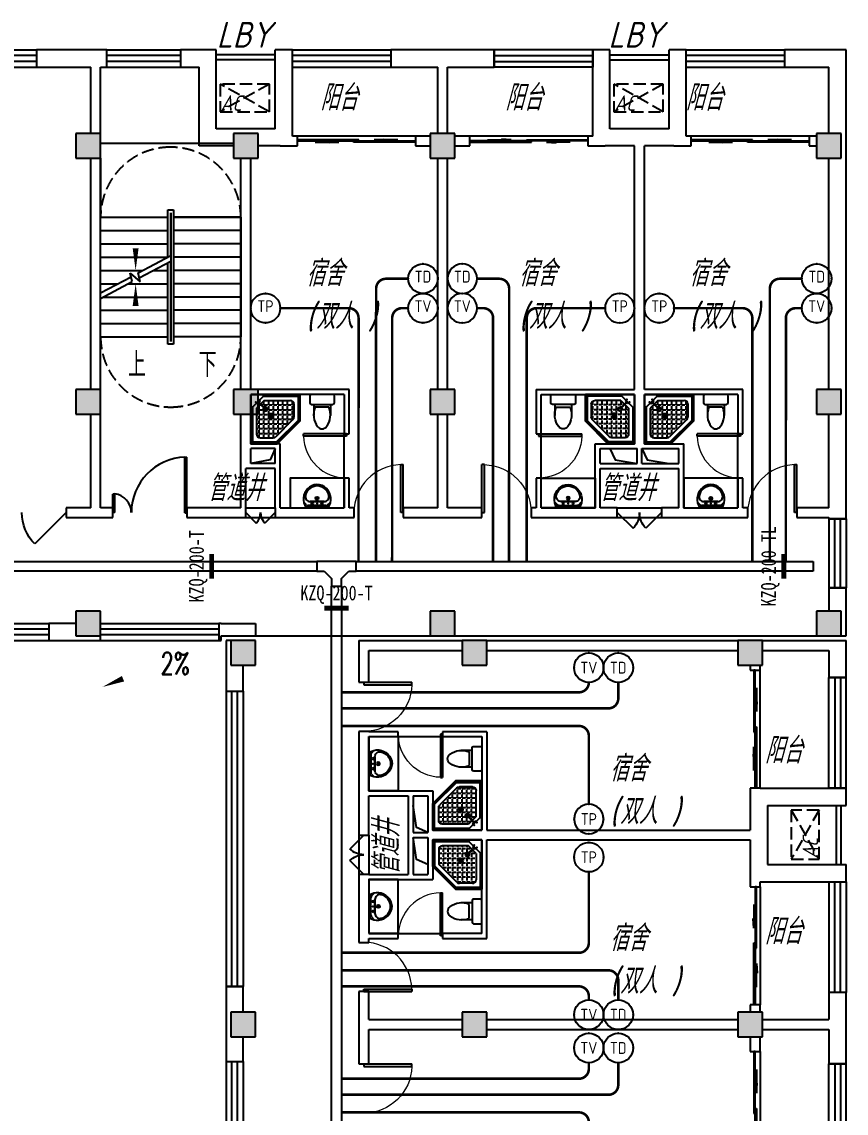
# Model space of a CAD drawing. Extents: x 0 to 2972856, y -1269770 to 0.
# Drawn here: x 2765306 to 2782056, y -1034156 to -1011985 of the extents above; entities that cross this region are included whole.
import ezdxf
from ezdxf.enums import TextEntityAlignment as Align

# ---------------------------------------------------------------- set-up
doc = ezdxf.new("R2010")
doc.units = 0
doc.header["$LTSCALE"] = 1000
doc.header["$PDSIZE"] = 50
doc.linetypes.add('DASH', pattern=[0.35, 0.25, -0.1])
for name, color, linetype in [('1-建筑底图', 8, 'Continuous'), ('CABLETRAY_PDS', 4, 'Continuous'), ('EQUIP-通讯', 3, 'Continuous'), ('PUB_TEXT', 7, 'Continuous'), ('WIRE-综合布线', 4, 'Continuous'), ('抗震支吊架', 2, 'Continuous'), ('洁具', 251, 'Continuous'), ('空调外机', 251, 'Continuous')]:
    doc.layers.add(name, color=color, linetype=linetype)
doc.styles.add('_TCH_DIM', font='SIMPLEX', dxfattribs={"bigfont": 'GBCBIG'})
doc.styles.add('_TEL_ATTDEF', font='GBENOR', dxfattribs={"width": 0.8, "height": 3, "bigfont": 'GBCBIG'})
doc.styles.add('_TEL_DIM', font='SIMPLEX', dxfattribs={"width": 0.8, "height": 3.5, "bigfont": 'HZTXT'})
doc.styles.add('kzcad', font='', dxfattribs={"width": 0.8})
doc.styles.get("Standard").update_dxf_attribs({"font": 'gbeitc.shx', "bigfont": 'gbcbig.shx'})
doc.styles.get('kzcad').set_extended_font_data('SimSun')
doc.linetypes.add('JIEDI', pattern='A,1.25,-0.25,0.25,-0.25,0.625,["/",Standard,S=0.6,R=0,X=0,Y=-0.3],0.625,-0.25,0.25,-0.25', length=4)

# ---------------------------------------------------------------- blocks, each defined once
blk = doc.blocks.new('$equip$00003204')
at = {"const_width": 0.05}
blk.add_lwpolyline([(0, 0.5, -1), (0, -0.5, -1), (0, 0.5, 0.021884)], format="xyb", dxfattribs=at)
blk.add_circle((0, 0), 0.5)
for p in [(0, 0.5), (-0.5, 0), (0.5, 0), (0, -0.5)]:
    blk.add_point(p)
at = {"color": 7, "style": '_TEL_ATTDEF'}
blk.add_attdef('$TEXT$', text='', height=0.4, dxfattribs=at).set_placement((0, 0), align=Align.MIDDLE_CENTER)
at = {"color": 7, "style": '_TEL_DIM', "flags": 1}
for tag in ['A', 'REMARK']:
    blk.add_attdef(tag, text='', height=0.00002, dxfattribs=at).set_placement((0, 0), align=Align.MIDDLE_CENTER)
blk = doc.blocks.new('$equip$00003209')
at = {"const_width": 0.05}
blk.add_lwpolyline([(0, 0.5, -1), (0, -0.5, -1), (0, 0.5, 0.021884)], format="xyb", dxfattribs=at)
blk.add_circle((0, 0), 0.5)
for p in [(0, 0.5), (-0.5, 0), (0.5, 0), (0, -0.5)]:
    blk.add_point(p)
at = {"color": 7, "style": '_TEL_ATTDEF'}
blk.add_attdef('$TEXT$', text='', height=0.4, dxfattribs=at).set_placement((0, 0), align=Align.MIDDLE_CENTER)
at = {"color": 7, "style": '_TEL_DIM', "flags": 1}
for tag in ['A', 'REMARK']:
    blk.add_attdef(tag, text='', height=0.00002, dxfattribs=at).set_placement((0, 0), align=Align.MIDDLE_CENTER)
blk = doc.blocks.new('$equip$00003208')
at = {"const_width": 0.05}
blk.add_lwpolyline([(0, 0.5, -1), (0, -0.5, -1), (0, 0.5, 0.021884)], format="xyb", dxfattribs=at)
blk.add_circle((0, 0), 0.5)
for p in [(0, 0.5), (-0.5, 0), (0.5, 0), (0, -0.5)]:
    blk.add_point(p)
at = {"color": 7, "style": '_TEL_ATTDEF'}
blk.add_attdef('$TEXT$', text='', height=0.4, dxfattribs=at).set_placement((0, 0), align=Align.MIDDLE_CENTER)
at = {"color": 7, "style": '_TEL_DIM', "flags": 1}
for tag in ['A', 'REMARK']:
    blk.add_attdef(tag, text='', height=0.00002, dxfattribs=at).set_placement((0, 0), align=Align.MIDDLE_CENTER)
blk = doc.blocks.new('1F平面-CAD导入_dwg_Drawing4_t3_dwg_$plan$00001613-474159-1F-927810-1F')
at = {"layer": '洁具'}
for p, q in [((-30, 250), (-170, 250)), ((-200, 170), (-430, 170)), ((-260, -140), (-260, 140)), ((-200, -170), (-200, -220)), ((-170, -250), (-30, -250))]:
    blk.add_line(p, q, dxfattribs=at)
for points in [[(-200, 220), (-200, 170), (-200, -170), (-430, -170)], [(0, -220), (0, 220)]]:
    blk.add_lwpolyline(points, dxfattribs=at)
for centre, radius, start, end in [((-170, 220), 30, 90, 180), ((-30, 220), 30, 0, 90), ((-590, 0), 110, 123.4509, 236.5491), ((-413, -227), 398, 67.4505, 126.6381), ((-413, 227), 398, 233.3619, 292.5495), ((-170, -220), 30, 180, 270), ((-30, -220), 30, 270, 0)]:
    blk.add_arc(centre, radius, start, end, dxfattribs=at)
blk = doc.blocks.new('$lvtry$00000169')
at = {"color": 0}
for p, q in [((259, -36), (259, 0)), ((259, -36), (36, -259)), ((276, -120), (120, -276)), ((144, -151), (291, -298)), ((151, -144), (298, -291)), ((183, -213), (205, -213)), ((220, -213), (243, -213)), ((259, -24), (976, -24)), ((259, -36), (964, -36)), ((270, -213), (270, -143)), ((270, -213), (340, -213)), ((276, -120), (808, -120)), ((366, -213), (366, -143)), ((366, -213), (436, -213)), ((462, -213), (462, -143)), ((462, -213), (532, -213)), ((558, -213), (558, -143)), ((558, -213), (628, -213)), ((655, -213), (655, -143)), ((655, -213), (725, -213)), ((751, -213), (751, -143)), ((751, -213), (821, -213)), ((847, -213), (847, -143)), ((847, -213), (880, -213)), ((880, -192), (880, -460)), ((964, -36), (976, -24)), ((964, -36), (964, -525)), ((976, -24), (976, -530)), ((36, -259), (0, -259)), ((24, -259), (24, -976)), ((36, -259), (36, -964)), ((120, -276), (120, -808)), ((120, -309), (147, -309)), ((120, -405), (147, -405)), ((173, -309), (173, -239)), ((173, -309), (243, -309)), ((173, -405), (173, -335)), ((173, -405), (243, -405)), ((173, -501), (173, -431)), ((270, -263), (270, -239)), ((270, -405), (270, -335)), ((270, -405), (340, -405)), ((270, -501), (270, -431)), ((334, -309), (340, -309)), ((366, -309), (366, -239)), ((366, -309), (436, -309)), ((366, -405), (366, -335)), ((366, -405), (379, -405)), ((366, -501), (366, -431)), ((462, -309), (462, -239)), ((462, -309), (532, -309)), ((462, -405), (462, -335)), ((462, -405), (532, -405)), ((462, -501), (462, -431)), ((558, -309), (558, -239)), ((558, -309), (628, -309)), ((558, -405), (558, -335)), ((558, -405), (628, -405)), ((558, -501), (558, -431)), ((655, -309), (655, -239)), ((655, -309), (725, -309)), ((655, -405), (655, -335)), ((655, -405), (725, -405)), ((655, -501), (655, -431)), ((751, -309), (751, -239)), ((751, -309), (821, -309)), ((751, -405), (751, -335)), ((751, -405), (821, -405)), ((751, -501), (751, -431)), ((847, -309), (847, -239)), ((847, -309), (880, -309)), ((847, -405), (847, -335)), ((847, -405), (880, -405)), ((847, -501), (847, -431)), ((120, -501), (147, -501)), ((120, -598), (147, -598)), ((173, -501), (243, -501)), ((173, -598), (173, -528)), ((173, -598), (243, -598)), ((173, -694), (173, -624)), ((270, -501), (340, -501)), ((270, -598), (270, -528)), ((270, -598), (340, -598)), ((270, -694), (270, -624)), ((366, -501), (436, -501)), ((366, -598), (366, -528)), ((366, -598), (436, -598)), ((366, -694), (366, -624)), ((462, -501), (532, -501)), ((462, -598), (462, -528)), ((462, -598), (532, -598)), ((462, -694), (462, -624)), ((859, -511), (511, -859)), ((964, -525), (525, -964)), ((976, -530), (530, -976)), ((558, -501), (628, -501)), ((558, -598), (558, -528)), ((558, -598), (628, -598)), ((558, -694), (558, -624)), ((655, -501), (725, -501)), ((655, -598), (655, -528)), ((655, -598), (725, -598)), ((655, -694), (655, -624)), ((751, -501), (821, -501)), ((751, -598), (751, -528)), ((751, -598), (773, -598)), ((847, -501), (867, -501)), ((964, -525), (976, -530)), ((120, -694), (147, -694)), ((120, -790), (147, -790)), ((173, -694), (243, -694)), ((173, -790), (173, -720)), ((173, -790), (243, -790)), ((173, -878), (173, -816)), ((192, -880), (460, -880)), ((270, -694), (340, -694)), ((270, -790), (270, -720)), ((270, -790), (340, -790)), ((270, -880), (270, -816)), ((366, -694), (436, -694)), ((366, -790), (366, -720)), ((366, -790), (436, -790)), ((366, -880), (366, -816)), ((462, -694), (532, -694)), ((462, -790), (462, -720)), ((462, -790), (532, -790)), ((462, -880), (462, -816)), ((558, -694), (628, -694)), ((558, -790), (558, -720)), ((558, -790), (580, -790)), ((655, -694), (676, -694)), ((36, -964), (24, -976)), ((24, -976), (530, -976)), ((36, -964), (525, -964)), ((525, -964), (530, -976))]:
    blk.add_line(p, q, dxfattribs=at)
blk.add_lwpolyline([(0, 0), (0, -1000), (540, -1000), (1000, -540), (1000, 0)], close=True)
for points in [[(0, 0), (0, -1000)], [(0, 0), (1000, 0)], [(1000, 0), (1000, -540)], [(136, -190), (148, -178), (132, -162), (121, -174)], [(190, -136), (178, -148), (162, -132), (174, -121)], [(1000, -540), (540, -1000)], [(0, -1000), (540, -1000)]]:
    blk.add_lwpolyline(points, close=True, dxfattribs=at)
for radius in [43.8, 31.1]:
    blk.add_circle((416, -428), radius, dxfattribs=at)
for centre, radius, start, end in [((808, -192), 72, 0, 90), ((296, -296), 40.6, 142.583, 128.4197), ((296, -296), 28.6, 145.828, 125.6599), ((808, -460), 72, 315, 0), ((192, -808), 72, 180, 270), ((460, -808), 72, 270, 315)]:
    blk.add_arc(centre, radius, start, end, dxfattribs=at)
for p in [(103, -156, 0), (156, -102, 0), (416, -428, 0)]:
    blk.add_point(p, dxfattribs=at)
blk = doc.blocks.new('$lvtry$00000178')
at = {"color": 0}
for p, q in [((-238, 0), (238, 0)), ((-214, -36), (-272, -91)), ((-180, -23), (180, -23)), ((-142, -105), (140, -105)), ((140, -105), (-142, -105)), ((216, -37), (268, -91))]:
    blk.add_line(p, q, dxfattribs=at)
blk.add_lwpolyline([(-104, -430, 0.224698), (110, -425, 0.348046), (269, -79), (239, 0), (-241, 0), (-271, -79, 0.356844)], format="xyb", close=True, dxfattribs=at)
for centre, radius in [((-100, -65), 16.3), ((1, -172), 31.6), ((100, -65), 16.3)]:
    blk.add_circle(centre, radius, dxfattribs=at)
at = {"color": 0, "lineweight": 13}
blk.add_circle((1, -172), 23, dxfattribs=at)
at = {"color": 0}
for centre, radius, start, end in [((-142, -205), 100, 90, 190.5602), ((-180, -73), 50, 90, 133.181), ((140, -205), 100, 349.4398, 90), ((180, -73), 50, 44.5607, 90), ((-1, -179), 243, 190.5602, 349.4398)]:
    blk.add_arc(centre, radius, start, end, dxfattribs=at)
for p in [(0, -65), (1, -172)]:
    blk.add_point(p, dxfattribs=at)
blk = doc.blocks.new('A$C70365C93')
at = {"layer": '洁具'}
blk.add_lwpolyline([(-1900, 2300), (-1900, 1700), (-800, 1700), (-800, 2300)], close=True, dxfattribs=at)
blk.add_blockref('$lvtry$00000178', (-1350, 2280), dxfattribs=at)
at = {"layer": '洁具', "rotation": 180}
blk.add_blockref('$lvtry$00000169', (0, 0), dxfattribs=at)
at = {"layer": '洁具', "extrusion": (0, 0, -1), "xscale": -1, "zscale": -1, "rotation": 90}
blk.add_blockref('1F平面-CAD导入_dwg_Drawing4_t3_dwg_$plan$00001613-474159-1F-927810-1F', (1450, 0), dxfattribs=at)
blk = doc.blocks.new('A$Cf5a72a1b')
at = {"layer": '空调外机', "linetype": 'DASH'}
for p, q in [((1000, 563), (0, 0)), ((1000, 0), (0, 563))]:
    blk.add_line(p, q, dxfattribs=at)
blk.add_lwpolyline([(1000, 563), (0, 563), (0, 0), (1000, 0)], close=True, dxfattribs=at)
at = {"layer": 'PUB_TEXT'}
blk.add_text('AC', height=315, dxfattribs=at).set_placement((5, 18))
blk = doc.blocks.new('$WINLIB2D$00000001')
at = {"color": 0}
for points in [[(-0.5, 0.5), (-0.5, -0.5)], [(-0.5, 0.5), (0.5, 0.5)], [(0.5, -0.5), (0.5, 0.5)], [(0.5, 0.1667), (-0.5, 0.1667)], [(0.5, -0.1667), (-0.5, -0.1667)], [(-0.5, -0.5), (0.5, -0.5)]]:
    blk.add_lwpolyline(points, dxfattribs=at)
blk = doc.blocks.new('$TCHSYS$WIN2D')
for p, q in [((-0.5, 0.5), (0.5, 0.5)), ((-0.5, 0.5), (-0.5, -0.5)), ((0.5, 0.5), (0.5, -0.5)), ((0.5, 0.1667), (-0.5, 0.1667)), ((0.5, -0.1667), (-0.5, -0.1667)), ((-0.5, -0.5), (0.5, -0.5))]:
    blk.add_line(p, q)
blk = doc.blocks.new('$DorLib2D$00000131')
at = {"color": 0, "linetype": 'Continuous'}
for p, q in [((0.15, 0.125), (0.2319, 0.1973)), ((0.2319, 0.1973), (0.2319, 0.125)), ((-0.5, 0.125), (-0.5, 0)), ((0.0192, 0.125), (-0.5, 0.125)), ((0.0192, 0), (0.0192, 0.125)), ((0.35, 0.125), (0.15, 0.125)), ((-0.5, 0), (0.0192, 0)), ((-0.024, 0), (0.5, 0)), ((-0.024, -0.125), (-0.024, 0)), ((0.5, 0), (0.5, -0.125)), ((-0.35, -0.125), (-0.15, -0.125)), ((-0.2319, -0.1973), (-0.2319, -0.125)), ((-0.15, -0.125), (-0.2319, -0.1973)), ((0.5, -0.125), (-0.024, -0.125))]:
    blk.add_line(p, q, dxfattribs=at)
blk = doc.blocks.new('$DorLib2D$00000225')
at = {"color": 0}
for p, q in [((0.475, -0.001), (0.475, 0.752)), ((0.475, 0.752), (0.5, 0.752)), ((0.5, -0.001), (0.5, 0.752)), ((-0.5, 0), (-0.5, 0.252)), ((-0.475, 0.252), (-0.5, 0.252)), ((-0.475, 0), (-0.475, 0.252)), ((-0.475, 0), (-0.5, 0)), ((0.475, -0.001), (0.5, -0.001))]:
    blk.add_line(p, q, dxfattribs=at)
for centre, radius, start, end in [((0.505, -0.002), 0.755, 92.2493, 179.7238), ((-0.501, 0.003), 0.251, 359.7899, 84.0974)]:
    blk.add_arc(centre, radius, start, end, dxfattribs=at)
blk = doc.blocks.new('$DorLib2D$00000116')
at = {"color": 0}
for p, q in [((-0.5, 0), (-0.146, 0.354)), ((0.5, 0), (0.146, 0.354))]:
    blk.add_line(p, q, dxfattribs=at)
for centre, start, end in [((-0.5, 0), 0, 45), ((0.5, 0), 135, 180)]:
    blk.add_arc(centre, 0.5, start, end, dxfattribs=at)
blk = doc.blocks.new('$DorLib2D$00000001')
for p, q in [((0.45, 0.975), (0.5, 0.975)), ((0.45, 0), (0.45, 0.975)), ((0.5, 0), (0.5, 0.975)), ((0.5, 0), (0.45, 0))]:
    blk.add_line(p, q)
at = {"lineweight": 13}
blk.add_arc((0.475, 0), 0.975, 91.4693, 180, dxfattribs=at)
blk = doc.blocks.new('$DorLib2D$00000114')
at = {"color": 0}
blk.add_line((0.5, 0), (-0.207, 0.707), dxfattribs=at)
blk.add_arc((0.5, 0), 1, 135, 180, dxfattribs=at)
blk = doc.blocks.new('1-二层建筑底图')
at = {"layer": '1-建筑底图'}
for points in [[(90950, 75700), (90950, 75200), (91450, 75200), (91450, 75700)], [(94150, 75700), (94150, 75200), (94650, 75200), (94650, 75700)], [(98150, 75700), (98150, 75200), (98650, 75200), (98650, 75700)], [(106000, 75700), (106000, 75200), (106500, 75200), (106500, 75700)], [(90950, 70500), (90950, 70000), (91450, 70000), (91450, 70500)], [(94150, 70500), (94150, 70000), (94650, 70000), (94650, 70500)], [(98150, 70500), (98150, 70000), (98650, 70000), (98650, 70500)], [(106000, 70500), (106000, 70000), (106500, 70000), (106500, 70500)], [(90950, 66000), (90950, 65500), (91450, 65500), (91450, 66000)], [(98150, 66000), (98150, 65500), (98650, 65500), (98650, 66000)], [(106000, 66000), (106000, 65500), (106500, 65500), (106500, 66000)], [(94100, 65400), (94100, 64900), (94600, 64900), (94600, 65400)], [(98800, 65400), (98800, 64900), (99300, 64900), (99300, 65400)], [(104400, 65400), (104400, 64900), (104900, 64900), (104900, 65400)], [(94100, 57850), (94100, 57350), (94600, 57350), (94600, 57850)], [(98800, 57850), (98800, 57350), (99300, 57350), (99300, 57850)], [(104400, 57850), (104400, 57350), (104900, 57350), (104900, 57850)]]:
    blk.add_hatch(color=256, dxfattribs=at).paths.add_polyline_path(points)
for p, q in [((91350, 77400), (90150, 77400)), ((90150, 77400), (90150, 77050)), ((91575, 77400), (91350, 77400)), ((91575, 77050), (91575, 77400)), ((93800, 77400), (93075, 77400)), ((93075, 77400), (93075, 77050)), ((93800, 75800), (93800, 77400)), ((95350, 77400), (95000, 77400)), ((95000, 75800), (95000, 77400)), ((95350, 77050), (95350, 77400)), ((98400, 77400), (97350, 77400)), ((97350, 77400), (97350, 77050)), ((99450, 77400), (98400, 77400)), ((99450, 77050), (99450, 77400)), ((101800, 77400), (101450, 77400)), ((101450, 77400), (101450, 77050)), ((101800, 75800), (101800, 77400)), ((103000, 75800), (103000, 77400)), ((103350, 77400), (103000, 77400)), ((103350, 77050), (103350, 77400)), ((106600, 77400), (105350, 77400)), ((105350, 77400), (105350, 77050)), ((106600, 75600), (106600, 77400)), ((90150, 77050), (91250, 77050)), ((91250, 75700), (91250, 77050)), ((91450, 75700), (91450, 77050)), ((91450, 77050), (91575, 77050)), ((93075, 77050), (93450, 77050)), ((93450, 75450), (93450, 77050)), ((95350, 75650), (95350, 77050)), ((97350, 77050), (98300, 77050)), ((98300, 75700), (98300, 77050)), ((98500, 77050), (99450, 77050)), ((98500, 75700), (98500, 77050)), ((101450, 75650), (101450, 77050)), ((103350, 75650), (103350, 77050)), ((105350, 77050), (106250, 77050)), ((106250, 75700), (106250, 77050)), ((90950, 75700), (90950, 75200)), ((91450, 75700), (90950, 75700)), ((91450, 75200), (91450, 75700)), ((94400, 75800), (93800, 75800)), ((94150, 75700), (94150, 75200)), ((94650, 75700), (94150, 75700)), ((95000, 75800), (94400, 75800)), ((94650, 75200), (94650, 75700)), ((95450, 75650), (95350, 75650)), ((97850, 75650), (95450, 75650)), ((95450, 75450), (95450, 75650)), ((98150, 75650), (97850, 75650)), ((97850, 75650), (97850, 75450)), ((98150, 75700), (98150, 75200)), ((98650, 75700), (98150, 75700)), ((98650, 75200), (98650, 75700)), ((98950, 75650), (98650, 75650)), ((98950, 75450), (98950, 75650)), ((101350, 75650), (98950, 75650)), ((101450, 75650), (101350, 75650)), ((101350, 75650), (101350, 75450)), ((102400, 75800), (101800, 75800)), ((103000, 75800), (102400, 75800)), ((103450, 75650), (103350, 75650)), ((105850, 75650), (103450, 75650)), ((103450, 75450), (103450, 75650)), ((106000, 75650), (105850, 75650)), ((105850, 75650), (105850, 75450)), ((106000, 75700), (106000, 75200)), ((106500, 75700), (106000, 75700)), ((106500, 75200), (106500, 75700)), ((94150, 75500), (91450, 75500)), ((94150, 75450), (93450, 75450)), ((95100, 75450), (94650, 75450)), ((95100, 75450), (95450, 75450)), ((97850, 75450), (98150, 75450)), ((98650, 75450), (98950, 75450)), ((101350, 75450), (101700, 75450)), ((102300, 75450), (101700, 75450)), ((102300, 70500), (102300, 75450)), ((103100, 75450), (102500, 75450)), ((102500, 70500), (102500, 75450)), ((103100, 75450), (103450, 75450)), ((105850, 75450), (106000, 75450)), ((106600, 70250), (106600, 75600)), ((90950, 75200), (91450, 75200)), ((91250, 70500), (91250, 75200)), ((91450, 70500), (91450, 75200)), ((91450, 75200), (91450, 74000)), ((94150, 75200), (94650, 75200)), ((94300, 70500), (94300, 75200)), ((94300, 74000), (94300, 75200)), ((94500, 70500), (94500, 75200)), ((98150, 75200), (98650, 75200)), ((98300, 70500), (98300, 75200)), ((98500, 70500), (98500, 75200)), ((106000, 75200), (106500, 75200)), ((106250, 70500), (106250, 75200)), ((92815, 73189.4), (92815, 74150)), ((92815, 74150), (92935, 74150)), ((92875, 73221.4), (92875, 74090)), ((92875, 74090), (92875, 74090)), ((92875, 74090), (92875, 73221.4)), ((92935, 74150), (92935, 71420)), ((91450, 72461.9), (91450, 74000)), ((91450, 74000), (92815, 74000)), ((91450, 74000), (92815, 74000)), ((92875, 73221.4), (92875, 74000)), ((92875, 74000), (92875, 71570)), ((94300, 74000), (92935, 74000)), ((92935, 74000), (94300, 74000)), ((94300, 74000), (94300, 71570)), ((91450, 73730), (92815, 73730)), ((94300, 73730), (92935, 73730)), ((91450, 73460), (92815, 73460)), ((94300, 73460), (92935, 73460)), ((91450, 73190), (92815, 73190)), ((92212.5, 72868.3), (92875, 73221.4)), ((94300, 73190), (92935, 73190)), ((92235.9, 72767.4), (92875, 73108.1)), ((92815, 71420), (92815, 73076.1)), ((92875, 71570), (92875, 73108.1)), ((92875, 71480), (92875, 73108.1)), ((92875, 73108.1), (92875, 71480)), ((91450, 72920), (92309.5, 72920)), ((91450, 72461.9), (92071.5, 72793.2)), ((92094.9, 72692.3), (92054.6, 72866.1)), ((92054.6, 72866.1), (92254.7, 72686.4)), ((92254.7, 72686.4), (92212.5, 72868.3)), ((92522.1, 72920), (92815, 72920)), ((94300, 72920), (92935, 72920)), ((91450, 72348.6), (92094.9, 72692.3)), ((91450, 72650), (91802.9, 72650)), ((92015.5, 72650), (92815, 72650)), ((94300, 72650), (92935, 72650)), ((91450, 71570), (91450, 72348.6)), ((91508.9, 72380), (92815, 72380)), ((94300, 72380), (92935, 72380)), ((91450, 72110), (92815, 72110)), ((94300, 72110), (92935, 72110)), ((91450, 71840), (92815, 71840)), ((94300, 71840), (92935, 71840)), ((91450, 71570), (92815, 71570)), ((92935, 71420), (92815, 71420)), ((92875, 71570), (92875, 71570)), ((92875, 71480), (92875, 71480)), ((94300, 71570), (92935, 71570)), ((90950, 70500), (90950, 70000)), ((91450, 70500), (90950, 70500)), ((91450, 70000), (91450, 70500)), ((94150, 70500), (94150, 70000)), ((94650, 70500), (94150, 70500)), ((94650, 70000), (94650, 70500)), ((96500, 70500), (94650, 70500)), ((96400, 70400), (94650, 70400)), ((96400, 70400), (96400, 69600)), ((96500, 69600), (96500, 70500)), ((98150, 70500), (98150, 70000)), ((98650, 70500), (98150, 70500)), ((98650, 70000), (98650, 70500)), ((100300, 70500), (102300, 70500)), ((100300, 70500), (100300, 69600)), ((100400, 70400), (102300, 70400)), ((100400, 69600), (100400, 70400)), ((102300, 69400), (102300, 70400)), ((104500, 70500), (102500, 70500)), ((102500, 69400), (102500, 70400)), ((104400, 70400), (102500, 70400)), ((104400, 70400), (104400, 69600)), ((104500, 69600), (104500, 70500)), ((106000, 70500), (106000, 70000)), ((106500, 70500), (106000, 70500)), ((106500, 70000), (106500, 70500)), ((106600, 68000), (106600, 70250)), ((90950, 70000), (91450, 70000)), ((91250, 68100), (91250, 70000)), ((91450, 68100), (91450, 70000)), ((94150, 70000), (94650, 70000)), ((94300, 69300), (94300, 70000)), ((94500, 69400), (94500, 70000)), ((98150, 70000), (98650, 70000)), ((98300, 68100), (98300, 70000)), ((98500, 68100), (98500, 70000)), ((106000, 70000), (106500, 70000)), ((106250, 68100), (106250, 70000)), ((95100, 69400), (94500, 69400)), ((95100, 68900), (95100, 69400)), ((96400, 68700), (96400, 69600)), ((96400, 69600), (96500, 69600)), ((100300, 69600), (100400, 69600)), ((100400, 68700), (100400, 69600)), ((101500, 69400), (102300, 69400)), ((101500, 68900), (101500, 69400)), ((102500, 69400), (103300, 69400)), ((103300, 68900), (103300, 69400)), ((104400, 68700), (104400, 69600)), ((104400, 69600), (104500, 69600)), ((94300, 68900), (94300, 69300)), ((94500, 69000), (94500, 69300)), ((95000, 69300), (94500, 69300)), ((95000, 69000), (95000, 69300)), ((101600, 69300), (102350, 69300)), ((101600, 69000), (101600, 69300)), ((102350, 69000), (102350, 69300)), ((102450, 69300), (103200, 69300)), ((102450, 69000), (102450, 69300)), ((103200, 69000), (103200, 69300)), ((95000, 69000), (94500, 69000)), ((101600, 69000), (102350, 69000)), ((102450, 69000), (103200, 69000)), ((94300, 68100), (94300, 68900)), ((94400, 68100), (94400, 68900)), ((95000, 68900), (94400, 68900)), ((95000, 68100), (95000, 68900)), ((95100, 68100), (95100, 68900)), ((101500, 68100), (101500, 68900)), ((101600, 68900), (102400, 68900)), ((101600, 68100), (101600, 68900)), ((102400, 68900), (103200, 68900)), ((103200, 68100), (103200, 68900)), ((103300, 68100), (103300, 68900)), ((96500, 68700), (96400, 68700)), ((96400, 68700), (96400, 68100)), ((96500, 68100), (96500, 68700)), ((100400, 68700), (100300, 68700)), ((100300, 68700), (100300, 68100)), ((100400, 68100), (100400, 68700)), ((104500, 68700), (104400, 68700)), ((104400, 68700), (104400, 68100)), ((104500, 68100), (104500, 68700)), ((91250, 68100), (90750, 68100)), ((90750, 68100), (90750, 67900)), ((91700, 68100), (91450, 68100)), ((91700, 67900), (91700, 68100)), ((94300, 68100), (93200, 68100)), ((93200, 68100), (93200, 67900)), ((94400, 67900), (94400, 68100)), ((94400, 68100), (95000, 68100)), ((95000, 68100), (95000, 67900)), ((95100, 68100), (96400, 68100)), ((96600, 68100), (96500, 68100)), ((96600, 67900), (96600, 68100)), ((98300, 68100), (97600, 68100)), ((97600, 68100), (97600, 67900)), ((99200, 68100), (98500, 68100)), ((99200, 67900), (99200, 68100)), ((100300, 68100), (100200, 68100)), ((100200, 68100), (100200, 67900)), ((100400, 68100), (101500, 68100)), ((101950, 68100), (101600, 68100)), ((101950, 68100), (102850, 68100)), ((101950, 67900), (101950, 68100)), ((103200, 68100), (102850, 68100)), ((102850, 68100), (102850, 67900)), ((103300, 68100), (104400, 68100)), ((104600, 68100), (104500, 68100)), ((104600, 67900), (104600, 68100)), ((106250, 68100), (105600, 68100)), ((105600, 68100), (105600, 67900)), ((90750, 67900), (91350, 67900)), ((91350, 67900), (91700, 67900)), ((93200, 67900), (94400, 67900)), ((94400, 67900), (95000, 67900)), ((95000, 67900), (95100, 67900)), ((95100, 67900), (96500, 67900)), ((96500, 67900), (96600, 67900)), ((97600, 67900), (98400, 67900)), ((98400, 67900), (99200, 67900)), ((100200, 67900), (100300, 67900)), ((100300, 67900), (101500, 67900)), ((101500, 67900), (101950, 67900)), ((101950, 67900), (102850, 67900)), ((102850, 67900), (103300, 67900)), ((103300, 67900), (104500, 67900)), ((104500, 67900), (104600, 67900)), ((105600, 67900), (106250, 67900)), ((106250, 67900), (106250, 67875)), ((106250, 67875), (106600, 67875)), ((106600, 67875), (106600, 68000)), ((106600, 66475), (106250, 66475)), ((106250, 66475), (106250, 66000)), ((106600, 65500), (106600, 66475)), ((90950, 66000), (90950, 65500)), ((91450, 66000), (90950, 66000)), ((91450, 65500), (91450, 66000)), ((98150, 66000), (98150, 65500)), ((98650, 66000), (98150, 66000)), ((98650, 65500), (98650, 66000)), ((106000, 66000), (106000, 65500)), ((106500, 66000), (106000, 66000)), ((106500, 65500), (106500, 66000)), ((90950, 65750), (90400, 65750)), ((90400, 65750), (90400, 65400)), ((93900, 65750), (93850, 65750)), ((93850, 65750), (93850, 65400)), ((93900, 65750), (94600, 65750)), ((94600, 65750), (94600, 65500)), ((90950, 65500), (91450, 65500)), ((91450, 65400), (91450, 65500)), ((93900, 65400), (93900, 65500)), ((93900, 65500), (94600, 65500)), ((94600, 65500), (106000, 65500)), ((98150, 65500), (98650, 65500)), ((106000, 65500), (106500, 65500)), ((106500, 65500), (106600, 65500)), ((90400, 65400), (91200, 65400)), ((91200, 65400), (91450, 65400)), ((93850, 65400), (93900, 65400)), ((94000, 65400), (94000, 64375)), ((94100, 65400), (94000, 65400)), ((94100, 65400), (94100, 64900)), ((94600, 65400), (94100, 65400)), ((94600, 64900), (94600, 65400)), ((96700, 65400), (96700, 64554.3)), ((96700, 65400), (98800, 65400)), ((96900, 64554.3), (96900, 65200)), ((96900, 65200), (98800, 65200)), ((98800, 65400), (98800, 64900)), ((99300, 65400), (98800, 65400)), ((99300, 65400), (104400, 65400)), ((99300, 64900), (99300, 65400)), ((99300, 65200), (104400, 65200)), ((104400, 65400), (104400, 64900)), ((104900, 65400), (104400, 65400)), ((104900, 64900), (104900, 65400)), ((104900, 65400), (106600, 65400)), ((104900, 65200), (106250, 65200)), ((106250, 65200), (106250, 64650)), ((106600, 64650), (106600, 65400)), ((94100, 64900), (94600, 64900)), ((94350, 64375), (94350, 64900)), ((98800, 64900), (99300, 64900)), ((104400, 64900), (104900, 64900)), ((104650, 64900), (104650, 64800)), ((104650, 64800), (104850, 64800)), ((104850, 64800), (104850, 64900)), ((104850, 62400), (104850, 64800)), ((96700, 64554.3), (96900, 64554.3)), ((106250, 64650), (106600, 64650)), ((94000, 64375), (94350, 64375)), ((96900, 63554.3), (96700, 63554.3)), ((96700, 63554.3), (96700, 63550)), ((96700, 63550), (96700, 62350)), ((96900, 63550), (96900, 63554.3)), ((97500, 63550), (96900, 63550)), ((96900, 63450), (96900, 62350)), ((96900, 63450), (97500, 63450)), ((97500, 63450), (97500, 63550)), ((97500, 63450), (98400, 63450)), ((99300, 63550), (98400, 63550)), ((98400, 63550), (98400, 63450)), ((98400, 63450), (99200, 63450)), ((99200, 63450), (99200, 61550)), ((99300, 63550), (99300, 61550)), ((96700, 62350), (96700, 61450)), ((96900, 62350), (97700, 62350)), ((97700, 62350), (98200, 62350)), ((98200, 62350), (98200, 61550)), ((104850, 62400), (104650, 62400)), ((104650, 62400), (104650, 62150)), ((104850, 62400), (106250, 62400)), ((106600, 62400), (106250, 62400)), ((106600, 62050), (106600, 62400)), ((96900, 61450), (96900, 62250)), ((96900, 62250), (97700, 62250)), ((97700, 62250), (97700, 61450)), ((97800, 62250), (98100, 62250)), ((97800, 62250), (97800, 61500)), ((98100, 62250), (98100, 61500)), ((104650, 62150), (104650, 61550)), ((105000, 62050), (106600, 62050)), ((105000, 62050), (105000, 61450)), ((96700, 61450), (96700, 60650)), ((96700, 61450), (96900, 61450)), ((96900, 61450), (96900, 60650)), ((97700, 61450), (97700, 60650)), ((97800, 61500), (98100, 61500)), ((98200, 61550), (99200, 61550)), ((99300, 61550), (104650, 61550)), ((105000, 61450), (105000, 60850)), ((97800, 61400), (97800, 60650)), ((97800, 61400), (98100, 61400)), ((98100, 61400), (98100, 60650)), ((98200, 61350), (98200, 60550)), ((98200, 61350), (99200, 61350)), ((99200, 59450), (99200, 61350)), ((99300, 59350), (99300, 61350)), ((99300, 61350), (104650, 61350)), ((104650, 61350), (104650, 60750)), ((104650, 60750), (104650, 60400)), ((105000, 60850), (106600, 60850)), ((106600, 60500), (106600, 60850)), ((96900, 60650), (96700, 60650)), ((96700, 60650), (96700, 60550)), ((96700, 60550), (96700, 59350)), ((96900, 60650), (97700, 60650)), ((96900, 60550), (96900, 59450)), ((96900, 60550), (97700, 60550)), ((97700, 60550), (98200, 60550)), ((97800, 60650), (98100, 60650)), ((104650, 60400), (104850, 60400)), ((104850, 60400), (104850, 60500)), ((104850, 60500), (106250, 60500)), ((104850, 60400), (104850, 58000)), ((106250, 60500), (106600, 60500)), ((97500, 59450), (96900, 59450)), ((97500, 59450), (98400, 59450)), ((97500, 59350), (97500, 59450)), ((99200, 59450), (98400, 59450)), ((98400, 59450), (98400, 59350)), ((96700, 59350), (96700, 59270.4)), ((96700, 59270.4), (96900, 59270.4)), ((96900, 59350), (97500, 59350)), ((96900, 59270.4), (96900, 59350)), ((98400, 59350), (99300, 59350)), ((94350, 58375), (94000, 58375)), ((94000, 58375), (94000, 57600)), ((94350, 57850), (94350, 58375)), ((96900, 58270.4), (96700, 58270.4)), ((96700, 58270.4), (96700, 57600)), ((96900, 57700), (96900, 58270.4)), ((106600, 58250), (106250, 58250)), ((106250, 58250), (106250, 57700)), ((106600, 57600), (106600, 58250)), ((104850, 58000), (104650, 58000)), ((104650, 58000), (104650, 57850)), ((104850, 57850), (104850, 58000)), ((94100, 57850), (94100, 57350)), ((94600, 57850), (94100, 57850)), ((94600, 57350), (94600, 57850)), ((96900, 57700), (98800, 57700)), ((98800, 57850), (98800, 57350)), ((99300, 57850), (98800, 57850)), ((99300, 57350), (99300, 57850)), ((99300, 57700), (104400, 57700)), ((104400, 57850), (104400, 57350)), ((104900, 57850), (104400, 57850)), ((104900, 57350), (104900, 57850)), ((104900, 57700), (106250, 57700)), ((94000, 57600), (94000, 56850)), ((96700, 57600), (96700, 56800)), ((96900, 56800), (96900, 57500)), ((96900, 57500), (98800, 57500)), ((99300, 57500), (104400, 57500)), ((104900, 57500), (106250, 57500)), ((106250, 57500), (106250, 56800)), ((106600, 56800), (106600, 57600)), ((94100, 57350), (94600, 57350)), ((94350, 56850), (94350, 57350)), ((98800, 57350), (99300, 57350)), ((104400, 57350), (104900, 57350)), ((104650, 57350), (104650, 57050)), ((104850, 57050), (104850, 57350)), ((104650, 57050), (104850, 57050)), ((104850, 57050), (104850, 54650)), ((94000, 56850), (94350, 56850)), ((96700, 56800), (96900, 56800)), ((106250, 56800), (106600, 56800))]:
    blk.add_line(p, q, dxfattribs=at)
at = {"layer": '1-建筑底图', "color": 9, "linetype": 'DASH'}
for p, q in [((92875, 75425), (92875, 75425)), ((92875, 70145), (92875, 70145))]:
    blk.add_line(p, q, dxfattribs=at)
at = {"layer": '1-建筑底图'}
for points in [[(95000, 77300), (93800, 77300)], [(95000, 77200), (93800, 77200)], [(101800, 77300), (103000, 77300)], [(101800, 77200), (103000, 77200)], [(95000, 69300), (94896.4, 69069.7), (94500, 69000)], [(101800, 69300), (101903.6, 69069.7), (102350, 69000)], [(102450, 69300), (102553.6, 69069.7), (103000, 69000)], [(98100, 61500), (97869.7, 61603.6), (97800, 62050)], [(106400, 60850), (106400, 62050)], [(106500, 60850), (106500, 62050)], [(98100, 60850), (97869.7, 60953.6), (97800, 61400)]]:
    blk.add_lwpolyline(points, dxfattribs=at)
at = {"layer": '1-建筑底图', "color": 9, "linetype": 'DASH'}
for points in [[(91450, 74000, -0.4142136), (92875, 75425)], [(94300, 74000, 0.4142136), (92875, 75425)], [(91450, 71570, 0.4142136), (92875, 70145)], [(94300, 71570, -0.4142136), (92875, 70145)]]:
    blk.add_lwpolyline(points, format="xyb", dxfattribs=at)
at = {"layer": '1-建筑底图'}
for points in [[(93587.5, 71435, 0, 0, 0), (93587.5, 74750, 0, 0, 0), (92162.5, 74750, 0, 0, 0), (92162.5, 72920, 0, 120, 0), (92162.5, 73370, 0, 0, 0)], [(92162.5, 71435, 0, 0, 0), (92162.5, 72650, 0, 120, 0), (92162.5, 72200, 0, 0, 0)], [(92522.5, 64874.7, 0, 0, 0), (91488.5, 64458.2, 0, 120, 0), (91905.9, 64626.3, 0, 0, 0)]]:
    blk.add_lwpolyline(points, format="xyseb", dxfattribs=at)
for name, p, xscale, yscale, zscale, rotation in [('$WINLIB2D$00000001', (89150, 77225), -2000, 350, -2000, 180), ('$WINLIB2D$00000001', (92325, 77225), -1500.092589734973, 350, -1500.092589734973, 180), ('$WINLIB2D$00000001', (96350, 77225), -2000, 350, -2000, 180), ('$WINLIB2D$00000001', (100450, 77225), 2000, 350, 2000, 180), ('$WINLIB2D$00000001', (104350, 77225), -2000, 350, -2000, 180), ('$DorLib2D$00000131', (96650, 75550), -2400, -200, -2400, 180), ('$DorLib2D$00000131', (100150, 75550), 2400, -200, 2400, 180), ('$DorLib2D$00000131', (104650, 75550), -2400, -200, -2400, 180), ('$DorLib2D$00000001', (96450, 69150), 900, 900, 900, 90), ('$DorLib2D$00000001', (100350, 69150), 900, -900, 900, 90), ('$DorLib2D$00000001', (104450, 69150), 900, 900, 900, 90), ('$WINLIB2D$00000001', (106425, 67175), -1400, -350, -1400, 90.00000000000529), ('$DorLib2D$00000131', (104750, 63600), 2400, -200, 2400, 90), ('$DorLib2D$00000001', (96800, 64054.3), -1000, 1000, -1000, 269.9999999999923), ('$WINLIB2D$00000001', (106425, 63525), 2249.999999993481, 350, 2249.999999993481, 90), ('$TCHSYS$WIN2D', (94175, 61375), 6000, -350, 6000, 269.9999999999709), ('$DorLib2D$00000116', (96800, 61050), 800, -800, 200, 269.9999999999926), ('$DorLib2D$00000131', (104750, 59200), 2400, 200, 2400, 270), ('$WINLIB2D$00000001', (106425, 59375), -2249.999999993481, 350, -2249.999999993481, 90), ('$DorLib2D$00000001', (96800, 58770.4), 1000, 1000, 1000, 269.9999999999923), ('$DorLib2D$00000131', (104750, 55850), -2400, 200, -2400, 270), ('$TCHSYS$WIN2D', (94175, 53600), 6500, -350, 6500, 269.9999999999716), ('$DorLib2D$00000001', (96800, 56300), -1000, 1000, -1000, 270.000000000007), ('$WINLIB2D$00000001', (106425, 55675), 2249.999999993481, 350, 2249.999999993481, 90)]:
    blk.add_blockref(name, p, dxfattribs=dict(at, xscale=xscale, yscale=yscale, zscale=zscale, rotation=rotation))
for p in [(93880, 76143.8), (101880, 76143.8)]:
    blk.add_blockref('A$Cf5a72a1b', p, dxfattribs=at)
for name, p, rotation in [('A$C70365C93', (94500, 70400), 180), ('A$C70365C93', (102500, 70400), 180), ('A$Cf5a72a1b', (106048.1, 60958.8), 90), ('A$C70365C93', (99200, 61350), 89.99999999999997)]:
    blk.add_blockref(name, p, dxfattribs=dict(at, rotation=rotation))
at = {"layer": '1-建筑底图', "xscale": -1}
for p, rotation in [((102300, 70400), 180), ((99200, 61550), 89.99999999992463)]:
    blk.add_blockref('A$C70365C93', p, dxfattribs=dict(at, rotation=rotation))
at = {"layer": '1-建筑底图'}
for name, p, xscale, yscale, zscale in [('$DorLib2D$00000225', (92450, 68000), 1500, 1500, 200), ('$DorLib2D$00000001', (97100, 68000), 1000, 1000, 1000), ('$DorLib2D$00000001', (99700, 68000), -1000, 1000, -1000), ('$DorLib2D$00000001', (105100, 68000), 1000, 1000, 1000), ('$DorLib2D$00000114', (90300, 68000), 900, -900, 200), ('$DorLib2D$00000116', (94700, 68000), -600, -600, 200), ('$DorLib2D$00000116', (102400, 68000), 900, -900, 200), ('$WINLIB2D$00000001', (89200, 65575), 2400, -350, 2400), ('$WINLIB2D$00000001', (92650, 65575), 2400, -350, 2400), ('$DorLib2D$00000001', (97950, 63500), 900, -900, 900), ('$DorLib2D$00000001', (97950, 59400), 900, 900, 900)]:
    blk.add_blockref(name, p, dxfattribs=dict(at, xscale=xscale, yscale=yscale, zscale=zscale))
for s, p in [('LBY', (93809.3, 77445.1)), ('LBY', (101767, 77445.1)), ('阳台', (95911, 76168.1)), ('阳台', (99667.5, 76168.1)), ('阳台', (103334.5, 76168.1)), ('宿舍', (95621.1, 72600.3)), ('宿舍', (99943.3, 72600.3)), ('宿舍', (103405.2, 72600.3)), ('(', (95621.1, 71728.2)), ('双人', (95831.1, 71728.2)), (')', (96881.1, 71728.2)), ('(', (99943.3, 71728.2)), ('双人', (100153.3, 71728.2)), (')', (101203.3, 71728.2)), ('(', (103405.2, 71728.2)), ('双人', (103615.2, 71728.2)), (')', (104665.2, 71728.2)), ('管道井', (93620.3, 68237)), ('管道井', (101585.3, 68237)), ('阳台', (104944.7, 62907.8)), ('宿舍', (101792.2, 62542)), ('(', (101792.2, 61669.9)), ('双人', (102002.2, 61669.9)), (')', (103052.2, 61669.9)), ('宿舍', (101792.2, 59096.6)), ('阳台', (104944.7, 59232.3)), ('(', (101792.2, 58224.5)), ('双人', (102002.2, 58224.5)), (')', (103052.2, 58224.5))]:
    blk.add_text(s, height=525, dxfattribs=at).set_placement(p)
at = {"layer": '1-建筑底图', "color": 7, "style": '_TCH_DIM'}
for s, p in [('上', (92006.1, 70752.5)), ('下', (93445.1, 70752.5))]:
    blk.add_text(s, height=506.4, dxfattribs=at).set_placement(p)
at = {"layer": '1-建筑底图', "color": 7, "style": '_TCH_DIM', "width": 0.705882}
blk.add_text('2%', height=446.25, dxfattribs=at).set_placement((92668.6, 64710.5))
at = {"layer": '1-建筑底图'}
blk.add_text('管道井', height=525, rotation=90, dxfattribs=at).set_placement((97525.2, 60632.1))

msp = doc.modelspace()

# ---------------------------------------------------------------- linework, layer by layer
at = {"layer": 'CABLETRAY_PDS', "linetype": 'ByBlock'}
for p, q in [((2684619, -1022947), (2771300, -1022947)), ((2771300, -1023147), (2684619, -1023147)), ((2772100, -1022947), (2771300, -1022947)), ((2771300, -1022947), (2771300, -1023147)), ((2771300, -1022947), (2771300, -1023147)), ((2771300, -1023147), (2771450, -1023147)), ((2771450, -1023147), (2771600, -1023297)), ((2771800, -1023297), (2771950, -1023147)), ((2771950, -1023147), (2772100, -1023147)), ((2772100, -1023147), (2772100, -1022947)), ((2772100, -1022947), (2781388, -1022947)), ((2772100, -1023147), (2772100, -1022947)), ((2781388, -1023147), (2772100, -1023147)), ((2781388, -1022947), (2781388, -1023147)), ((2771600, -1023297), (2771600, -1023447)), ((2771800, -1023447), (2771800, -1023297)), ((2771600, -1023447), (2771800, -1023447)), ((2771600, -1081613), (2771600, -1023447)), ((2771600, -1023447), (2771800, -1023447)), ((2771800, -1023447), (2771800, -1081613))]:
    msp.add_line(p, q, dxfattribs=at)
at = {"layer": 'WIRE-综合布线', "linetype": 'Continuous', "const_width": 52.5}
for points in [[(2773157, -1017205), (2772705, -1017205, 0.414214), (2772505, -1017405), (2772504, -1022947)], [(2774556, -1017205), (2775008, -1017205, -0.414214), (2775208, -1017405), (2775207, -1022947)], [(2781157, -1017205), (2780705, -1017205, 0.414214), (2780505, -1017405), (2780504, -1022947)], [(2772147, -1022947), (2772148, -1018002, 0.414214), (2771948, -1017802), (2770557, -1017802)], [(2773157, -1017802), (2773031, -1017802, 0.414214), (2772831, -1018002), (2772830, -1022947)], [(2774556, -1017802), (2774682, -1017802, -0.414214), (2774882, -1018002), (2774881, -1022947)], [(2775565, -1022947), (2775566, -1018002, -0.414214), (2775766, -1017802), (2777156, -1017802)], [(2780147, -1022947), (2780148, -1018002, 0.414214), (2779948, -1017802), (2778557, -1017802)], [(2781157, -1017802), (2781031, -1017802, 0.414214), (2780831, -1018002), (2780830, -1022947)], [(2777425, -1025406), (2777425, -1025732, -0.414214), (2777225, -1025932), (2771800, -1025932)], [(2776827, -1025406), (2776827, -1025406, -0.414214), (2776627, -1025606), (2771800, -1025606)], [(2771800, -1026290), (2776627, -1026290, -0.414214), (2776827, -1026490), (2776827, -1027880)], [(2771800, -1030897), (2776627, -1030897, 0.414214), (2776827, -1030697), (2776827, -1029256)], [(2777425, -1031856), (2777425, -1031454, 0.414214), (2777225, -1031254), (2771800, -1031254)], [(2776827, -1031856), (2776827, -1031780, 0.414214), (2776627, -1031580), (2771800, -1031580)], [(2777425, -1033131), (2777425, -1033582, -0.414214), (2777225, -1033782), (2771800, -1033782)], [(2776827, -1033131), (2776827, -1033256, -0.414214), (2776627, -1033456), (2771800, -1033456)], [(2771800, -1034140), (2776627, -1034140, -0.414214), (2776827, -1034340), (2776827, -1035730)]]:
    msp.add_lwpolyline(points, format="xyb", dxfattribs=at)
at = {"layer": '抗震支吊架', "color": 2, "const_width": 100}
for points in [[(2769163, -1023297), (2769163, -1022797)], [(2780788, -1023297), (2780788, -1022797)], [(2771450, -1023897), (2771950, -1023897)]]:
    msp.add_lwpolyline(points, dxfattribs=at)

# ---------------------------------------------------------------- block references
at = {"layer": '1-建筑底图', "linetype": 'ByBlock'}
msp.add_blockref('1-二层建筑底图', (2675456, -1089956), dxfattribs=at)
msp.add_blockref('1-二层建筑底图', (2675456, -1089956), dxfattribs=at)
at = {"layer": 'EQUIP-通讯', "linetype": 'JIEDI'}
ref = msp.add_blockref('$equip$00003209', (2773457, -1017202), dxfattribs=dict(at, xscale=600, yscale=600, zscale=600, rotation=180))
ref.add_attrib('$TEXT$', 'TD', dxfattribs={"layer": '0', "color": 7, "height": 240, "style": '_TEL_ATTDEF'}).set_placement((2773457, -1017162), align=Align.MIDDLE_CENTER)
ref = msp.add_blockref('$equip$00003209', (2774256, -1017202), dxfattribs=dict(at, xscale=-600, yscale=600, zscale=600, rotation=180))
ref.add_attrib('$TEXT$', 'TD', dxfattribs={"layer": '0', "color": 7, "height": 240, "style": '_TEL_ATTDEF'}).set_placement((2774256, -1017162), align=Align.MIDDLE_CENTER)
ref = msp.add_blockref('$equip$00003209', (2781457, -1017202), dxfattribs=dict(at, xscale=600, yscale=600, zscale=600, rotation=180))
ref.add_attrib('$TEXT$', 'TD', dxfattribs={"layer": '0', "color": 7, "height": 240, "style": '_TEL_ATTDEF'}).set_placement((2781457, -1017162), align=Align.MIDDLE_CENTER)
ref = msp.add_blockref('$equip$00003208', (2770257, -1017802), dxfattribs=dict(at, xscale=600, yscale=600, zscale=600, rotation=180))
ref.add_attrib('$TEXT$', 'TP', dxfattribs={"layer": '0', "color": 7, "height": 240, "style": '_TEL_ATTDEF'}).set_placement((2770257, -1017762), align=Align.MIDDLE_CENTER)
ref = msp.add_blockref('$equip$00003204', (2773457, -1017802), dxfattribs=dict(at, xscale=600, yscale=600, zscale=600, rotation=180))
ref.add_attrib('$TEXT$', 'TV', dxfattribs={"layer": '0', "color": 7, "height": 240, "style": '_TEL_ATTDEF'}).set_placement((2773457, -1017762), align=Align.MIDDLE_CENTER)
ref = msp.add_blockref('$equip$00003204', (2774256, -1017802), dxfattribs=dict(at, xscale=-600, yscale=600, zscale=600, rotation=180))
ref.add_attrib('$TEXT$', 'TV', dxfattribs={"layer": '0', "color": 7, "height": 240, "style": '_TEL_ATTDEF'}).set_placement((2774256, -1017762), align=Align.MIDDLE_CENTER)
ref = msp.add_blockref('$equip$00003208', (2777456, -1017802), dxfattribs=dict(at, xscale=-600, yscale=600, zscale=600, rotation=180))
ref.add_attrib('$TEXT$', 'TP', dxfattribs={"layer": '0', "color": 7, "height": 240, "style": '_TEL_ATTDEF'}).set_placement((2777456, -1017762), align=Align.MIDDLE_CENTER)
ref = msp.add_blockref('$equip$00003208', (2778257, -1017802), dxfattribs=dict(at, xscale=600, yscale=600, zscale=600, rotation=180))
ref.add_attrib('$TEXT$', 'TP', dxfattribs={"layer": '0', "color": 7, "height": 240, "style": '_TEL_ATTDEF'}).set_placement((2778257, -1017762), align=Align.MIDDLE_CENTER)
ref = msp.add_blockref('$equip$00003204', (2781457, -1017802), dxfattribs=dict(at, xscale=600, yscale=600, zscale=600, rotation=180))
ref.add_attrib('$TEXT$', 'TV', dxfattribs={"layer": '0', "color": 7, "height": 240, "style": '_TEL_ATTDEF'}).set_placement((2781457, -1017762), align=Align.MIDDLE_CENTER)
at = {"layer": 'EQUIP-通讯', "linetype": 'JIEDI', "xscale": 600, "yscale": 600, "zscale": 600}
for name, p, values in [('$equip$00003204', (2776827, -1025106), {'$TEXT$': 'TV'}), ('$equip$00003209', (2777425, -1025106), {'$TEXT$': 'TD'}), ('$equip$00003208', (2776827, -1028956), {'$TEXT$': 'TP'}), ('$equip$00003204', (2776827, -1032156), {'$TEXT$': 'TV'}), ('$equip$00003209', (2777425, -1032156), {'$TEXT$': 'TD'}), ('$equip$00003204', (2776827, -1032831), {'$TEXT$': 'TV'}), ('$equip$00003209', (2777425, -1032831), {'$TEXT$': 'TD'})]:
    msp.add_blockref(name, p, dxfattribs=at).add_auto_attribs(values)
at = {"layer": 'EQUIP-通讯', "linetype": 'JIEDI'}
ref = msp.add_blockref('$equip$00003208', (2776827, -1028180), dxfattribs=dict(at, xscale=-600, yscale=600, zscale=600))
ref.add_attrib('$TEXT$', 'TP', dxfattribs={"layer": '0', "color": 7, "height": 240, "style": '_TEL_ATTDEF'}).set_placement((2776827, -1028180), align=Align.MIDDLE_CENTER)

# ---------------------------------------------------------------- texts
at = {"layer": '抗震支吊架', "color": 2, "style": 'kzcad', "width": 0.8}
for s, rotation, p in [('KZQ-200-TL', 89.8854, (2780628, -1023047)), ('KZQ-200-T', 89.8854, (2769003, -1023047)), ('KZQ-200-T', 359.8854, (2771700, -1023737))]:
    msp.add_text(s, height=300, rotation=rotation, dxfattribs=at).set_placement(p, align=Align.CENTER)

doc.saveas('drawing.dxf')
